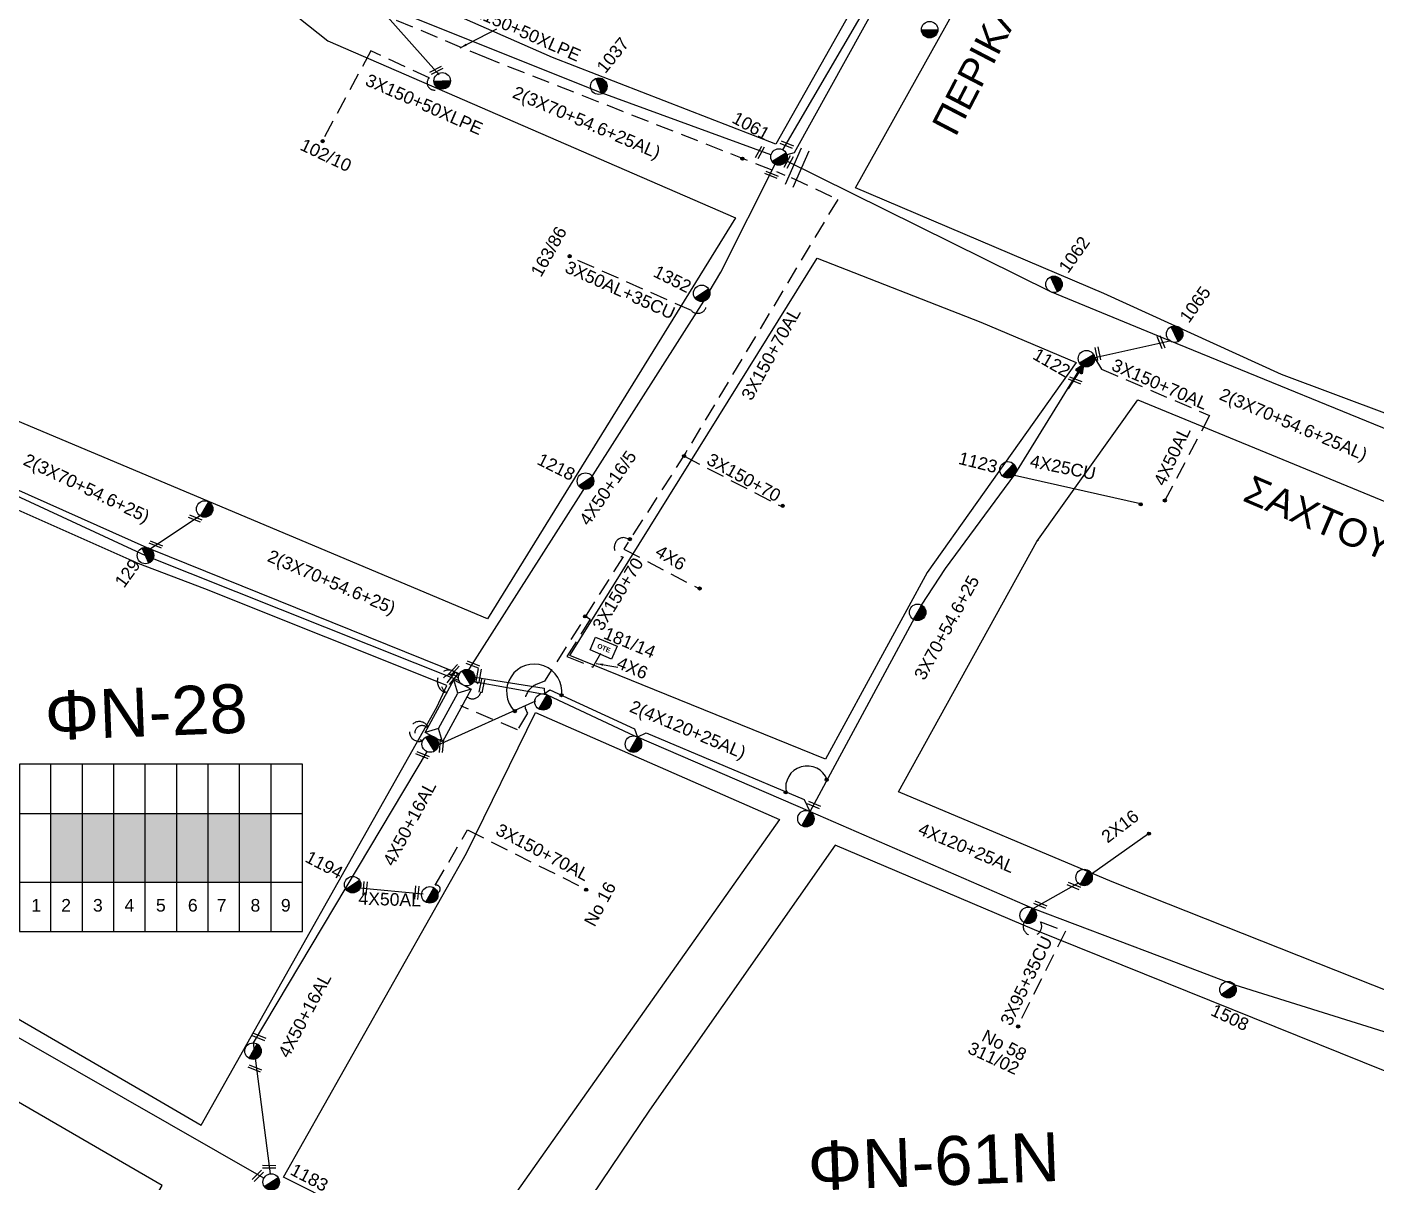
# Model space of a CAD drawing. Header units: millimetres. Extents: x 898 to 5598, y 789 to 3443.
# Drawn here: x 2228 to 2421, y 1277.8 to 1443 of the extents above; entities that cross this region are included whole.
import ezdxf
from ezdxf.enums import TextEntityAlignment as Align

# ---------------------------------------------------------------- set-up
doc = ezdxf.new("R2010")
doc.units = ezdxf.units.MM
doc.linetypes.add('DASHED', pattern=[19.05, 12.7, -6.35])
for name, color, linetype in [('Pillar OTE', 7, 'Continuous'), ('Άγνωστα', 7, 'Continuous'), ('Ασφαλειοκιβώτια Χ.Τ 9 αναχωρήσεων', 7, 'Continuous'), ('Γυμνά εναέρια ΧΤ (3Φ)   4x50CU', 7, 'Continuous'), ('Γυμνά εναέρια ΧΤ και ΦΟΠ (3Φ)   4x50+16AL', 7, 'Continuous'), ('Εναέρια παροχή ΧΤ 4x16', 7, 'SYN_LINE'), ('Επίτονοι', 7, 'Continuous'), ('Επιγραφές - Σχήματα', 7, 'Continuous'), ('Καλώδια Χ.Τ. 3Χ50+35', 7, 'DASHED'), ('Καλώδια ΧΤ   3x150+50AL', 7, 'DASHED'), ('Καλώδια ΧΤ   3x150+50AL XLPE', 7, 'DASHED'), ('Καλώδια ΧΤ   3x150+50CU', 7, 'DASHED'), ('Καλώδια ΧΤ   3x150+70AL', 7, 'DASHED'), ('Καλώδια ΧΤ   3x150AL+50CU', 7, 'DASHED'), ('Καλώδια ΧΤ   3x150AL+50XLPE', 7, 'DASHED'), ('Καλώδια ΧΤ   3x95+35 CU', 7, 'DASHED'), ('Καλώδια ΧΤ   4x25CU', 7, 'DASHED'), ('Καλώδια ΧΤ   4x6CU', 7, 'DASHED'), ('Μηχανική τομή', 7, 'Continuous'), ('Στύλος ΦΜ', 7, 'Continuous'), ('Στύλος ΦΜ @ 1', 7, 'Continuous'), ('Συνδέσεις', 7, 'Continuous'), ('Συνεστραμμένα ΧΤ   3x70+54.6+25 AL', 7, 'SYN_LINE'), ('Συνεστραμμένα ΧΤ   4x120+25 AL', 7, 'SYN_LINE'), ('Τομή', 7, 'Continuous'), ('Υποσταθμός εναέριος 2 στύλων', 7, 'Continuous'), ('Υποσταθμός πόλεως', 7, 'Continuous'), ('Υπόβαθρο ΔΕΗ', 7, 'Continuous'), ('Υπόγεια καλώδια Παροχών ΧΤ   4x50AL', 7, 'DASHED'), ('Υπόγεια καλώδια Παροχών ΧΤ   4x6', 7, 'DASHED')]:
    doc.layers.add(name, color=color, linetype=linetype)
doc.styles.add('arial', font='arial.ttf')
doc.styles.get("Standard").update_dxf_attribs({"font": 'arial.ttf'})
doc.linetypes.add('SYN_LINE', pattern='A,0.5,-0.0001,["/\\/\\/\\/",Standard,S=0.1,R=0,X=0,Y=-0.05],-0.25', length=0.7501)
doc.dimstyles.new('ISO-25', dxfattribs={"dimtxt": 2.5, "dimasz": 2.5, "dimexe": 1.25, "dimexo": 0.625, "dimtad": 1, "dimtxsty": 'Standard', "dimcen": 2.5, "dimadec": 0, "dimazin": 0, "dimtfac": 1, "dimtmove": 0, "dimatfit": 3, "dimfxl": 1, "dimarcsym": 0})

# ---------------------------------------------------------------- blocks, each defined once
blk = doc.blocks.new('ΥΠΑΡΧΩΝ ΤΣΙΜΕΝΤΕΝΙΟΣ ΣΤΥΛΟΣ')
at = {"layer": 'Στύλος ΦΜ'}
blk.add_hatch(color=7, dxfattribs=at).paths.add_polyline_path([(-1.29, -2.28, 0.574793), (2.62, 0, 0.268822), (1.3, 2.27)])
at = {"layer": 'Στύλος ΦΜ', "color": 7}
blk.add_line((-1.29, -2.28), (1.3, 2.27), dxfattribs=at)
blk.add_circle((0, 0), 2.62, dxfattribs=at)
at = {"layer": 'Στύλος ΦΜ', "flags": 4}
for tag, p in [('ΑΡΙΘΜΟΣ', (-4.68, 8.05)), ('ΤΥΠΟΣ', (-4.91, 3.03))]:
    blk.add_attdef(tag, p, '', height=4, dxfattribs=at)
blk = doc.blocks.new('ΑΣΦΑΛΕΙΟΚΙΒΩΤΙΟ ΥΠΟΣΤΑΘΜΟΥ 9 ΑΝΑΧΩΡΗΣΕΩΝ')
at = {"layer": 'Ασφαλειοκιβώτια Χ.Τ 9 αναχωρήσεων', "ltscale": 40}
for p, q in [((-23.8, 40.36), (24.02, 40.36)), ((-9.72, 40.36), (-9.72, -40.64)), ((9.94, 40.36), (9.94, -40.64)), ((-23.8, 31.36), (24.02, 31.36)), ((-23.8, 22.36), (24.02, 22.36)), ((-23.8, 13.36), (24.02, 13.36)), ((-23.8, 4.36), (24.02, 4.36)), ((-23.8, -4.64), (24.02, -4.64)), ((-23.8, -13.64), (24.02, -13.64)), ((-23.8, -22.64), (24.02, -22.64)), ((-23.8, -31.64), (24.02, -31.64))]:
    blk.add_line(p, q, dxfattribs=at)
at = {"layer": 'Ασφαλειοκιβώτια Χ.Τ 9 αναχωρήσεων'}
blk.add_lwpolyline([(-23.8, -40.64), (24.02, -40.64), (24.02, 40.36), (-23.8, 40.36)], close=True, dxfattribs=at)
for s, p in [('1', (-18.13, 36.98)), ('2', (-18.13, 28.42)), ('3', (-18.13, 19.34)), ('4', (-18.13, 10.32)), ('5', (-18.13, 1.31)), ('6', (-18.13, -7.83)), ('7', (-18.13, -16.07)), ('8', (-18.13, -25.75)), ('9', (-18.13, -34.45))]:
    blk.add_text(s, height=3.6, rotation=270, dxfattribs=at).set_placement(p)
at = {"layer": 'Ασφαλειοκιβώτια Χ.Τ 9 αναχωρήσεων', "ltscale": 40}
for tag, height, p in [('ΟΝΟΜΑ', 5, (-0.16, 44.31)), ('ΚΕΙΜΕΝΟ 1', 2, (17.06, 35.59)), ('ΚΕΙΜΕΝΟ 2', 2, (17.06, 26.88)), ('ΚΕΙΜΕΝΟ 3', 2, (17.06, 17.69)), ('ΚΕΙΜΕΝΟ 4', 2, (17.06, 8.71)), ('ΚΕΙΜΕΝΟ 5', 2, (17.06, -0.13)), ('ΚΕΙΜΕΝΟ 6', 2, (17.06, -9.05)), ('ΚΕΙΜΕΝΟ 7', 2, (17.06, -18.13)), ('ΚΕΙΜΕΝΟ 8', 2, (17.06, -26.85)), ('ΚΕΙΜΕΝΟ 9', 2, (17.06, -35.99)), ('ΣΧ', 2, (-0.1, -42.64))]:
    blk.add_attdef(tag, text='', height=height, dxfattribs=at).set_placement(p, align=Align.MIDDLE_CENTER)
blk = doc.blocks.new('ΜΗΧΑΝΙΚΗ ΤΟΜΗ')
at = {"layer": 'Μηχανική τομή', "ltscale": 40}
for p, q in [((-1.89, 0.78), (1.89, 0.78)), ((1.89, 0), (-1.89, 0))]:
    blk.add_line(p, q, dxfattribs=at)
blk = doc.blocks.new('ΤΟΜΗ')
at = {"layer": 'Τομή', "ltscale": 40}
for p, q in [((-5.68, 0), (5.68, 0)), ((5.68, -2.33), (-5.68, -2.33))]:
    blk.add_line(p, q, dxfattribs=at)
blk = doc.blocks.new('ΥΠΟΣΤΑΘΜΟΣ ΕΝΑΕΡΙΟΣ ΕΠΙ 2 ΣΤΥΛΩΝ')
at = {"layer": 'Υποσταθμός εναέριος 2 στύλων', "linetype": 'Continuous'}
for points in [[(-11.97, -2.11, 0.574793), (-8.45, -0.07, 0.268822), (-9.64, 1.98)], [(9.68, -2.15, 0.574793), (13.19, -0.1, 0.268822), (12.01, 1.95)]]:
    blk.add_hatch(color=256, dxfattribs=at).paths.add_polyline_path(points)
for p, q in [((-11.97, -2.11), (-9.64, 1.98)), ((9.68, -2.15), (12.01, 1.95))]:
    blk.add_line(p, q, dxfattribs=at)
for centre in [(-10.81, -0.07), (10.84, -0.1)]:
    blk.add_circle(centre, 2.36, dxfattribs=at)
at = {"layer": 'Υποσταθμός πόλεως', "linetype": 'Continuous', "ltscale": 40}
blk.add_lwpolyline([(-8.57, 2.82), (8.57, 2.82), (8.57, -2.82), (-8.57, -2.82)], close=True, dxfattribs=at)
for points in [[(-5.75, 0), (-8.57, 2.82)], [(-8.57, -2.82), (-5.75, 0)], [(-5.75, 0), (5.75, 0)], [(5.75, 0), (8.57, 2.82)], [(8.57, -2.82), (5.75, 0)]]:
    blk.add_lwpolyline(points, dxfattribs=at)
at = {"layer": 'Υποσταθμός εναέριος 2 στύλων', "ltscale": 40, "flags": 1}
for tag, p in [('ΜΕΤΑΣΧΗΜΑΤΙΣΜΟΣ', (14.09, 2.51)), ('ΙΣΧΥΣ', (14.07, -0.28)), ('ΑΡΙΘΜΟΣ', (14.19, -3))]:
    blk.add_attdef(tag, p, '', height=1.8, dxfattribs=at)
blk = doc.blocks.new('_ΣΥΝΔΕΣΗ')
at = {"layer": 'Συνδέσεις', "linetype": 'SYN_LINE', "ltscale": 40}
blk.add_hatch(color=256, dxfattribs=at).paths.add_polyline_path([(0.5, -0.01, 1), (-0.5, -0.01, 1)])
at = {"layer": 'Συνδέσεις'}
blk.add_circle((0, -0.01), 0.5, dxfattribs=at)
blk = doc.blocks.new('ΕΠΙΤΟΝΟΣ')
at = {"layer": 'Επίτονοι', "lineweight": 40, "ltscale": 40}
blk.add_hatch(color=256, dxfattribs=at).paths.add_polyline_path([(-1.13, 6.47), (0, 9.1), (1.13, 6.47)])
for p, q in [((-1.13, 6.47), (0, 9.1)), ((0, 9.1), (1.13, 6.47)), ((1.13, 6.47), (-1.13, 6.47)), ((-1.13, 6.47), (0, 6.47)), ((0, 6.47), (0, 0))]:
    blk.add_line(p, q, dxfattribs=at)
blk = doc.blocks.new('PILLAR ΟΤΕ')
at = {"layer": 'Pillar OTE', "ltscale": 40}
blk.add_lwpolyline([(-3.31, 2.02), (3.39, 2.02), (3.39, -1.99), (-3.31, -1.99)], close=True, dxfattribs=at)
at = {"layer": 'Pillar OTE', "insert": (-1.81, 0.71), "char_height": 1.3575, "width": 109.961, "attachment_point": 1}
blk.add_mtext('{\\fArial|b1|i0|c161|p34;OTE}', dxfattribs=at)

msp = doc.modelspace()

# ---------------------------------------------------------------- hatches: boundary and pattern name
at = {"layer": 'Ασφαλειοκιβώτια Χ.Τ 9 αναχωρήσεων', "ltscale": 40}
for color, points in [(30, [(2231.38, 1320.71), (2235.88, 1320.71), (2235.88, 1330.54), (2231.38, 1330.54)]), (2, [(2235.88, 1320.71), (2240.38, 1320.71), (2240.38, 1330.54), (2235.88, 1330.54)]), (1, [(2244.88, 1330.54), (2240.38, 1330.54), (2240.38, 1320.71), (2244.88, 1320.71)]), (151, [(2244.88, 1320.71), (2249.38, 1320.71), (2249.38, 1330.54), (2244.88, 1330.54)]), (133, [(2249.38, 1320.71), (2253.88, 1320.71), (2253.88, 1330.54), (2249.38, 1330.54)]), (6, [(2253.96, 1320.67), (2258.46, 1320.67), (2258.46, 1330.5), (2253.96, 1330.5)]), (27, [(2258.38, 1320.71), (2262.88, 1320.71), (2262.88, 1330.54), (2258.38, 1330.54)])]:
    msp.add_hatch(color=color, dxfattribs=at).paths.add_polyline_path(points)

# ---------------------------------------------------------------- linework, layer by layer
at = {"layer": 'Γυμνά εναέρια ΧΤ (3Φ)   4x50CU', "color": 151, "ltscale": 0.2}
msp.add_lwpolyline([(2275.55, 1319.92), (2284.62, 1319.04)], dxfattribs=at)
at = {"layer": 'Γυμνά εναέρια ΧΤ και ΦΟΠ (3Φ)   4x50+16AL', "color": 1}
msp.add_lwpolyline([(2324.66, 1403.63), (2327.22, 1407.94), (2335.01, 1423.38)], dxfattribs=at)
at = {"layer": 'Γυμνά εναέρια ΧΤ και ΦΟΠ (3Φ)   4x50+16AL', "color": 1, "linetype": 'Continuous', "ltscale": 0.2}
msp.add_lwpolyline([(2324.75, 1403.8), (2308.89, 1378.98), (2308.89, 1378.98), (2290.94, 1350.8)], dxfattribs=at)
at = {"layer": 'Γυμνά εναέρια ΧΤ και ΦΟΠ (3Φ)   4x50+16AL', "color": 151}
msp.add_lwpolyline([(2261.85, 1278.37), (2208.14, 1309.06), (2177.12, 1327.51), (2153.29, 1342.45), (2129.67, 1358.29)], dxfattribs=at)
at = {"layer": 'Γυμνά εναέρια ΧΤ και ΦΟΠ (3Φ)   4x50+16AL', "color": 151, "ltscale": 40}
msp.add_lwpolyline([(2285.19, 1339.45), (2260.3, 1297.73), (2262.75, 1278.99)], dxfattribs=at)
at = {"layer": 'Εναέρια παροχή ΧΤ 4x16', "color": 0, "linetype": 'Continuous', "ltscale": 0.2}
msp.add_arc((2300.53, 1347.94), 3.96, 352.5272, 224.2882, dxfattribs=at)
at = {"layer": 'Εναέρια παροχή ΧΤ 4x16', "color": 30, "linetype": 'DASHED', "ltscale": 0.2}
msp.add_arc((2288.58, 1349.05), 1.35, 32.8746, 248.1312, dxfattribs=at)
at = {"layer": 'Καλώδια Χ.Τ. 3Χ50+35', "color": 1, "linetype": 'DASHED', "ltscale": 0.2}
msp.add_lwpolyline([(2323.02, 1402.46), (2323.02, 1402.46, -0.349611), (2323.02, 1402.46), (2305.44, 1410.23)], format="xyb", dxfattribs=at)
msp.add_arc((2323.92, 1403.33), 1.26, 224.0567, 26.2366, dxfattribs=at)
at = {"layer": 'Καλώδια ΧΤ   3x150+50AL', "color": 133, "linetype": 'DASHED', "ltscale": 0.2}
msp.add_arc((2288.29, 1349.41), 1.63, 27.6021, 257.5966, dxfattribs=at)
at = {"layer": 'Καλώδια ΧΤ   3x150+50AL', "color": 2, "linetype": 'DASHED', "ltscale": 0.2}
msp.add_arc((2291.69, 1348.17), 1.23, 230.588, 80.7523, dxfattribs=at)
at = {"layer": 'Καλώδια ΧΤ   3x150+50AL', "color": 6, "linetype": 'DASHED', "ltscale": 0.2}
msp.add_arc((2284.09, 1342.26), 1.42, 28.1577, 297.3411, dxfattribs=at)
at = {"layer": 'Καλώδια ΧΤ   3x150+50AL XLPE', "color": 7, "linetype": 'Continuous', "ltscale": 0.2}
msp.add_arc((2339.57, 1334.27), 3.06, 20.3869, 192.4156, dxfattribs=at)
at = {"layer": 'Καλώδια ΧΤ   3x150+50CU', "color": 151, "linetype": 'DASHED', "ltscale": 0.2}
msp.add_arc((2284.49, 1342.06), 1.04, 42.1792, 276.8181, dxfattribs=at)
at = {"layer": 'Καλώδια ΧΤ   3x150+70AL', "color": 27, "ltscale": 0.2}
msp.add_lwpolyline([(2337.31, 1421.48), (2343.95, 1418.36), (2322.21, 1382.15), (2313.35, 1368.36)], dxfattribs=at)
at = {"layer": 'Καλώδια ΧΤ   3x150+70AL', "color": 6, "ltscale": 0.2}
msp.add_lwpolyline([(2380.72, 1395.65), (2381.68, 1394.1), (2397.16, 1387.45)], dxfattribs=at)
at = {"layer": 'Καλώδια ΧΤ   3x150+70AL', "color": 27, "linetype": 'DASHED', "ltscale": 0.2}
for points in [[(2321.91, 1381.68), (2335.86, 1374.47)], [(2298.14, 1342.52), (2290.02, 1345.93)]]:
    msp.add_lwpolyline(points, dxfattribs=at)
msp.add_lwpolyline([(2314.29, 1369.72), (2313.28, 1369.99, 0.924282), (2313.23, 1367.24), (2302, 1349.45), (2300.94, 1349.03, 0.467278), (2299.57, 1344.89), (2298.14, 1342.52)], format="xyb", dxfattribs=at)
at = {"layer": 'Καλώδια ΧΤ   3x150+70AL', "color": 151, "ltscale": 0.2}
msp.add_lwpolyline([(2286.72, 1319.16, 0.906242), (2286.37, 1320.28), (2286.37, 1320.28), (2290.98, 1328.19), (2307.81, 1319.75)], format="xyb", dxfattribs=at)
msp.add_lwpolyline([(2275.63, 1319.91), (2276.24, 1319.84)], dxfattribs=at)
at = {"layer": 'Καλώδια ΧΤ   3x150AL+50CU', "color": 27, "linetype": 'DASHED', "ltscale": 0.2}
msp.add_lwpolyline([(2307.88, 1358.75), (2308.51, 1358.34), (2305.21, 1352.99), (2308.91, 1351.48), (2310.07, 1353.47)], dxfattribs=at)
at = {"layer": 'Καλώδια ΧΤ   3x150AL+50XLPE', "color": 27, "linetype": 'DASHED', "ltscale": 0.2}
for p, q in [((2277.14, 1439.61), (2270.11, 1426.53)), ((2285.5, 1435.74), (2277.14, 1439.61))]:
    msp.add_line(p, q, dxfattribs=at)
at = {"layer": 'Καλώδια ΧΤ   3x150AL+50XLPE', "color": 7, "linetype": 'DASHED', "ltscale": 0.2}
msp.add_line((2286.21, 1435.41), (2286.19, 1435.42), dxfattribs=at)
at = {"layer": 'Καλώδια ΧΤ   3x150AL+50XLPE', "color": 27, "linetype": 'DASHED', "ltscale": 0.2}
msp.add_lwpolyline([(2334.59, 1422.54), (2293.71, 1438.59), (2277.52, 1445.35), (2274.82, 1446.67), (2270.8, 1449.87, -0.286688), (2270.49, 1450.74, -0.330196), (2272.32, 1452.33, -0.038771)], format="xyb", dxfattribs=at)
for points in [[(2335, 1422.42), (2335, 1422.42)], [(2335.19, 1422.36), (2336.4, 1421.81)]]:
    msp.add_lwpolyline(points, dxfattribs=at)
msp.add_arc((2286.24, 1435.03), 1.03, 136.249, 309.4329, dxfattribs=at)
at = {"layer": 'Καλώδια ΧΤ   3x95+35 CU', "color": 2, "linetype": 'DASHED', "ltscale": 0.2}
msp.add_lwpolyline([(2372.97, 1315.05), (2376.55, 1313.7), (2369.65, 1300.04)], dxfattribs=at)
msp.add_arc((2371.81, 1314.4), 1.33, 135.9425, 29.1997, dxfattribs=at)
at = {"layer": 'Καλώδια ΧΤ   4x25CU', "color": 6, "linetype": 'SYN_LINE', "ltscale": 20}
msp.add_lwpolyline([(2369.23, 1378.94), (2387.28, 1374.85)], dxfattribs=at)
at = {"layer": 'Καλώδια ΧΤ   4x6CU', "color": 27, "linetype": 'DASHED', "ltscale": 0.2}
msp.add_lwpolyline([(2313.35, 1368.36), (2323.92, 1362.79)], dxfattribs=at)
at = {"layer": 'Συνεστραμμένα ΧΤ   3x70+54.6+25 AL', "color": 30, "linetype": 'SYN_LINE', "ltscale": 20}
for p, q in [((2217.54, 1380.12), (2244.9, 1367.43)), ((2244.9, 1367.43), (2289.81, 1349.54))]:
    msp.add_line(p, q, dxfattribs=at)
at = {"layer": 'Συνεστραμμένα ΧΤ   3x70+54.6+25 AL', "color": 2, "linetype": 'SYN_LINE', "ltscale": 8}
for p, q in [((2380.24, 1321.92), (2388.44, 1327.67)), ((2371.82, 1316.9), (2378.5, 1320.67))]:
    msp.add_line(p, q, dxfattribs=at)
at = {"layer": 'Συνεστραμμένα ΧΤ   3x70+54.6+25 AL', "color": 1, "linetype": 'SYN_LINE', "ltscale": 20}
msp.add_lwpolyline([(2334.4, 1424.72), (2309.73, 1433.75), (2275.77, 1447.4), (2240.05, 1477.52), (2195.45, 1512.01), (2185.72, 1519.69), (2150.15, 1539.24)], dxfattribs=at)
at = {"layer": 'Συνεστραμμένα ΧΤ   3x70+54.6+25 AL', "color": 30, "linetype": 'SYN_LINE', "ltscale": 20}
for points in [[(2336.11, 1425.46), (2353.27, 1454.88), (2364.95, 1476.63)], [(2365.87, 1476.55), (2366.2, 1475.73), (2350.13, 1447.44), (2337.73, 1425.04), (2336.68, 1424.75)]]:
    msp.add_lwpolyline(points, dxfattribs=at)
at = {"layer": 'Συνεστραμμένα ΧΤ   3x70+54.6+25 AL', "color": 133, "linetype": 'SYN_LINE', "ltscale": 20}
msp.add_lwpolyline([(2150.67, 1431.15), (2168.88, 1414.2), (2191.72, 1392.12), (2192.84, 1391.77), (2216.94, 1381.13), (2218.69, 1380.35), (2245.09, 1368.59), (2245.59, 1368.38), (2289.87, 1350.5)], dxfattribs=at)
at = {"layer": 'Συνεστραμμένα ΧΤ   3x70+54.6+25 AL', "color": 6, "linetype": 'SYN_LINE', "ltscale": 20}
for points in [[(2429.77, 1382.49), (2391.49, 1398.13), (2374.44, 1405.13), (2336.58, 1423.87)], [(2339.99, 1330.81), (2339.99, 1330.81), (2355.96, 1360.33), (2359.38, 1365.59), (2369.28, 1379.01), (2379.46, 1395.47), (2391.49, 1398.13)]]:
    msp.add_lwpolyline(points, dxfattribs=at)
at = {"layer": 'Συνεστραμμένα ΧΤ   3x70+54.6+25 AL', "color": 7, "linetype": 'SYN_LINE', "ltscale": 8}
msp.add_lwpolyline([(2245.59, 1368.38), (2252.8, 1373.19)], dxfattribs=at)
at = {"layer": 'Συνεστραμμένα ΧΤ   4x120+25 AL', "color": 27, "linetype": 'SYN_LINE', "ltscale": 20}
msp.add_lwpolyline([(2276.79, 1447.62), (2286.92, 1436.19)], dxfattribs=at)
at = {"layer": 'Συνεστραμμένα ΧΤ   4x120+25 AL', "color": 2, "linetype": 'SYN_LINE', "ltscale": 8}
for points in [[(2291.63, 1349.46), (2302.26, 1347.54)], [(2292.03, 1350.04), (2301.97, 1348.46), (2301.99, 1347.6)]]:
    msp.add_lwpolyline(points, dxfattribs=at)
at = {"layer": 'Συνεστραμμένα ΧΤ   4x120+25 AL', "color": 6, "linetype": 'SYN_LINE', "ltscale": 15}
msp.add_lwpolyline([(2302.04, 1347.61), (2301.97, 1347.63), (2302.76, 1348.2), (2314.86, 1342.65), (2315.3, 1341.47), (2315.37, 1341.51), (2316.53, 1342.07), (2339.13, 1332.53), (2339.96, 1330.81)], dxfattribs=at)
at = {"layer": 'Συνεστραμμένα ΧΤ   4x120+25 AL', "color": 2, "linetype": 'SYN_LINE', "ltscale": 15}
msp.add_lwpolyline([(2302.32, 1347.53), (2302.38, 1347.52), (2314.86, 1341.65), (2315.18, 1341.53), (2339.99, 1330.81), (2371.8, 1316.98), (2389.99, 1310.15), (2389.99, 1310.15), (2400.77, 1306.02), (2448.11, 1291.18), (2479.39, 1279.31)], dxfattribs=at)
at = {"layer": 'Συνεστραμμένα ΧΤ   4x120+25 AL', "color": 6, "linetype": 'SYN_LINE', "ltscale": 11}
msp.add_lwpolyline([(2286.8, 1340.34), (2300.75, 1346.63)], dxfattribs=at)
at = {"layer": 'Υπόβαθρο ΔΕΗ'}
for points in [[(2195.09, 1399.89), (2195.09, 1399.89), (2167.36, 1424.94), (2135.65, 1455.88), (2114.9, 1476.12), (2091.45, 1498.77), (2092.7, 1505.21), (2127.82, 1525.55), (2136.12, 1530.53), (2149.23, 1537.7), (2166.45, 1522.8), (2207.11, 1490.96), (2240.75, 1465.08), (2270.99, 1441.06), (2329.33, 1415.71), (2293.85, 1358.36), (2194.66, 1400.07)], [(2346.49, 1420), (2368.19, 1458.92), (2375.6, 1472.04), (2422.77, 1451.08), (2457.04, 1436.68), (2442.62, 1407.01), (2430.79, 1384.59), (2407.47, 1393.33), (2382.02, 1404.92), (2346.49, 1420)], [(2252.87, 1285.94), (2286.59, 1345.73), (2288.01, 1348.83), (2253.4, 1362.68), (2243.86, 1366.29), (2203.89, 1384.01), (2191.25, 1389.55), (2149.86, 1428.46), (2119.32, 1396.69), (2128.72, 1360.98), (2207.9, 1312.03), (2244.84, 1290.62), (2252.87, 1285.94)], [(2372.46, 1369.42), (2372.7, 1369.68)], [(2290.37, 1265.61), (2264.66, 1278.51), (2290.85, 1324.87), (2300.71, 1344.99), (2335.62, 1329.68), (2290.37, 1265.61)], [(2223, 1235.92), (2247.29, 1277.31), (2178.31, 1317.28), (2148.66, 1336.33), (2138.42, 1318.34), (2169.25, 1287.1), (2204.22, 1253.44), (2222.79, 1235.56)], [(2502.36, 1187.11), (2514.11, 1210.5), (2531.37, 1247.82), (2493.9, 1263.92), (2459.06, 1278.34), (2453.54, 1281.08), (2372.11, 1313.88), (2343.58, 1325.99), (2317, 1288.1), (2298.96, 1261.29), (2350.27, 1234.88), (2426.33, 1211.15), (2502.36, 1187.11)]]:
    msp.add_lwpolyline(points, dxfattribs=at)
at = {"layer": 'Υπόβαθρο ΔΕΗ', "color": 0}
msp.add_lwpolyline([(2252.41, 1470.38), (2287.87, 1506.53), (2299.96, 1519.33, -0.327899), (2302.75, 1519.84), (2333.4, 1499.17), (2342.98, 1492.8), (2355.36, 1483.66), (2363.74, 1477.04), (2335.1, 1426.27), (2303.16, 1438.66), (2283.51, 1447.32), (2278.08, 1449.42), (2263.68, 1460.72), (2252.41, 1470.38), (2252.41, 1470.38)], format="xyb", dxfattribs=at)
at = {"layer": 'Υπόβαθρο ΔΕΗ'}
for points in [[(2305.7, 1353.29), (2340.99, 1409.96), (2364.43, 1400.8), (2378.06, 1395.05), (2356.74, 1365.01), (2342.22, 1338.29), (2305.61, 1353.14)], [(2557.1, 1319.92), (2543.43, 1279.66), (2535.54, 1258.21), (2494.84, 1275.04), (2461.3, 1288.66), (2423.3, 1304.89), (2383.2, 1320.78), (2352.63, 1333.64), (2372.46, 1369.42), (2386.88, 1389.7), (2437.54, 1368.86), (2437.54, 1368.86), (2500.75, 1344.38)]]:
    msp.add_lwpolyline(points, close=True, dxfattribs=at)
at = {"layer": 'Υπόγεια καλώδια Παροχών ΧΤ   4x50AL', "color": 6, "ltscale": 0.2}
msp.add_lwpolyline([(2397.16, 1387.45), (2390.77, 1375.29)], dxfattribs=at)

# ---------------------------------------------------------------- block references
at = {"layer": 'Pillar OTE', "xscale": 0.5, "yscale": 0.5, "zscale": 0.5, "rotation": 337.033886402377}
msp.add_blockref('PILLAR ΟΤΕ', (2310.43, 1354.2), dxfattribs=at)
at = {"layer": 'Ασφαλειοκιβώτια Χ.Τ 9 αναχωρήσεων', "xscale": 0.5, "yscale": 0.5, "zscale": 0.5, "rotation": 90}
msp.add_blockref('ΑΣΦΑΛΕΙΟΚΙΒΩΤΙΟ ΥΠΟΣΤΑΘΜΟΥ 9 ΑΝΑΧΩΡΗΣΕΩΝ', (2247.06, 1325.57), dxfattribs=at)
at = {"layer": 'Επίτονοι', "xscale": 0.4499999999998181, "yscale": 0.4499999999998181, "zscale": 0.4499999999998181, "rotation": 327.1096943094115}
msp.add_blockref('ΕΠΙΤΟΝΟΣ', (2376.86, 1391.25), dxfattribs=at)
at = {"layer": 'Μηχανική τομή'}
for p, xscale, yscale, zscale, rotation in [((2286.44, 1436.99), 0.4999999999999993, 0.4999999999999993, 0.4999999999999993, 207.2967231423409), ((2336.76, 1426.37), 0.4999999999999994, 0.4999999999999994, 0.4999999999999994, 158.0723474601361), ((2332.62, 1425.17), 0.4999999999999994, 0.4999999999999994, 0.4999999999999994, 241.5307616979935), ((2336.76, 1423.79), 0.4999999999999994, 0.4999999999999994, 0.4999999999999994, 241.5307616979935), ((2334.56, 1422.06), 0.4999999999999994, 0.4999999999999994, 0.4999999999999994, 158.0723474601361), ((2390.39, 1398.02), 0.4999999999999997, 0.4999999999999997, 0.4999999999999997, 111.8146687327161), ((2381.36, 1396.34), 0.4999999999999996, 0.4999999999999996, 0.4999999999999996, 101.606327411586), ((2378.01, 1392.65), 0.4999999999999994, 0.4999999999999994, 0.4999999999999994, 158.0723474601361), ((2252.07, 1372.9), 0.4999999999999994, 0.4999999999999994, 0.4999999999999994, 158.0723474601361), ((2246.46, 1369.19), 0.4999999999999994, 0.4999999999999994, 0.4999999999999994, 158.0723474601361), ((2289.17, 1350.9), 0.4999999999999993, 0.4999999999999993, 0.4999999999999993, 47.16022757785663), ((2291.83, 1352.01), 0.4999999999999994, 0.4999999999999994, 0.4999999999999994, 158.0723474601361), ((2292.37, 1350.33), 0.4999999999999994, 0.4999999999999994, 0.4999999999999994, 259.7033129374411), ((2288.65, 1349.96), 0.4999999999999993, 0.4999999999999993, 0.4999999999999993, 232.3143529233644), ((2292.84, 1348.81), 0.4999999999999994, 0.4999999999999994, 0.4999999999999994, 259.7033129374411), ((2287.45, 1340.19), 0.4999999999999994, 0.4999999999999994, 0.4999999999999994, 85.43435918043282), ((2284.61, 1339.06), 0.4999999999999994, 0.4999999999999994, 0.4999999999999994, 158.0723474601361), ((2340.63, 1331.93), 0.4999999999999994, 0.4999999999999994, 0.4999999999999994, 158.0723474601361), ((2276.53, 1319.81), 0.4999999999999994, 0.4999999999999994, 0.4999999999999994, 85.43435918043282), ((2377.79, 1320.34), 0.4999999999999994, 0.4999999999999994, 0.4999999999999994, 158.0723474601361), ((2283.92, 1319.19), 0.4999999999999994, 0.4999999999999994, 0.4999999999999994, 85.43435918043282), ((2373.01, 1317.67), 0.4999999999999994, 0.4999999999999994, 0.4999999999999994, 158.0723474601361), ((2261.24, 1298.75), 0.4999999999999994, 0.4999999999999994, 0.4999999999999994, 158.0723474601361), ((2260.64, 1294.24), 0.4999999999999994, 0.4999999999999994, 0.4999999999999994, 158.0723474601361), ((2262.61, 1280.2), 0.4999999999999993, 0.4999999999999993, 0.4999999999999993, 179.3531242221269), ((2260.85, 1278.84), 0.4999999999999996, 0.4999999999999996, 0.4999999999999996, 225.2088573052212)]:
    msp.add_blockref('ΜΗΧΑΝΙΚΗ ΤΟΜΗ', p, dxfattribs=dict(at, xscale=xscale, yscale=yscale, zscale=zscale, rotation=rotation))
at = {"layer": 'Στύλος ΦΜ @ 1', "ltscale": 40, "xscale": 0.4499999999998181, "yscale": 0.4499999999998181, "zscale": 0.4499999999998181, "rotation": 301.3863738544023}
for p in [(2357.1, 1442.65), (2287.36, 1435.32)]:
    msp.add_blockref('ΥΠΑΡΧΩΝ ΤΣΙΜΕΝΤΕΝΙΟΣ ΣΤΥΛΟΣ', p, dxfattribs=at)
at = {"layer": 'Στύλος ΦΜ @ 1', "ltscale": 40}
ref = msp.add_blockref('ΥΠΑΡΧΩΝ ΤΣΙΜΕΝΤΕΝΙΟΣ ΣΤΥΛΟΣ', (2309.77, 1434.55), dxfattribs=dict(at, xscale=0.4499999999998181, yscale=0.4499999999998181, zscale=0.4499999999998181, rotation=50.88353260286397))
ref.add_attrib('ΤΥΠΟΣ', '1037', (2310.69, 1436.25), dxfattribs={"layer": 'Στύλος ΦΜ', "height": 1.8, "rotation": 50.8835, "flags": 4})
ref = msp.add_blockref('ΥΠΑΡΧΩΝ ΤΣΙΜΕΝΤΕΝΙΟΣ ΣΤΥΛΟΣ', (2335.54, 1424.43), dxfattribs=dict(at, xscale=0.449999999999818, yscale=0.449999999999818, zscale=0.449999999999818, rotation=331.3323366913241))
ref.add_attrib('ΤΥΠΟΣ', '1061', (2328.67, 1429.44), dxfattribs={"layer": 'Στύλος ΦΜ', "height": 1.8, "rotation": 331.3323, "flags": 4})
ref = msp.add_blockref('ΥΠΑΡΧΩΝ ΤΣΙΜΕΝΤΕΝΙΟΣ ΣΤΥΛΟΣ', (2374.89, 1406.22), dxfattribs=dict(at, xscale=0.449999999999818, yscale=0.449999999999818, zscale=0.449999999999818, rotation=54.61766917357565))
ref.add_attrib('ΤΥΠΟΣ', '1062', (2376.91, 1407.68), dxfattribs={"layer": 'Στύλος ΦΜ', "height": 1.8, "rotation": 54.6177, "flags": 4})
ref = msp.add_blockref('ΥΠΑΡΧΩΝ ΤΣΙΜΕΝΤΕΝΙΟΣ ΣΤΥΛΟΣ', (2324.49, 1404.92), dxfattribs=dict(at, xscale=0.449999999999818, yscale=0.449999999999818, zscale=0.449999999999818, rotation=333.4215524503115))
ref.add_attrib('ΤΥΠΟΣ', '1352', (2317.41, 1407.42), dxfattribs={"layer": 'Στύλος ΦΜ', "height": 1.8, "rotation": 333.4216, "flags": 4})
ref = msp.add_blockref('ΥΠΑΡΧΩΝ ΤΣΙΜΕΝΤΕΝΙΟΣ ΣΤΥΛΟΣ', (2392.17, 1399.09), dxfattribs=dict(at, xscale=0.449999999999818, yscale=0.449999999999818, zscale=0.449999999999818, rotation=54.61766917357565))
ref.add_attrib('ΤΥΠΟΣ', '1065', (2394.19, 1400.55), dxfattribs={"layer": 'Στύλος ΦΜ', "height": 1.8, "rotation": 54.6177, "flags": 4})
ref = msp.add_blockref('ΥΠΑΡΧΩΝ ΤΣΙΜΕΝΤΕΝΙΟΣ ΣΤΥΛΟΣ', (2379.54, 1395.59), dxfattribs=dict(at, xscale=0.449999999999818, yscale=0.449999999999818, zscale=0.449999999999818, rotation=329.9841657299671))
ref.add_attrib('ΤΥΠΟΣ', '1122', (2371.7, 1395.64), dxfattribs={"layer": 'Στύλος ΦΜ', "height": 1.8, "rotation": 329.9842, "flags": 4})
ref = msp.add_blockref('ΥΠΑΡΧΩΝ ΤΣΙΜΕΝΤΕΝΙΟΣ ΣΤΥΛΟΣ', (2368.31, 1379.68), dxfattribs=dict(at, xscale=0.4499999999998181, yscale=0.4499999999998181, zscale=0.4499999999998181, rotation=345.9913487971576))
ref.add_attrib('ΤΥΠΟΣ', '1123', (2361.11, 1380.56), dxfattribs={"layer": 'Στύλος ΦΜ', "height": 1.8, "rotation": 345.9913, "flags": 4})
ref = msp.add_blockref('ΥΠΑΡΧΩΝ ΤΣΙΜΕΝΤΕΝΙΟΣ ΣΤΥΛΟΣ', (2307.86, 1378.07), dxfattribs=dict(at, xscale=0.449999999999818, yscale=0.449999999999818, zscale=0.449999999999818, rotation=333.4215524503115))
ref.add_attrib('ΤΥΠΟΣ', '1218', (2300.78, 1380.56), dxfattribs={"layer": 'Στύλος ΦΜ', "height": 1.8, "rotation": 333.4216, "flags": 4})
at = {"layer": 'Στύλος ΦΜ @ 1', "ltscale": 40, "xscale": 0.4499999999998181, "yscale": 0.4499999999998181, "zscale": 0.4499999999998181}
for p in [(2253.37, 1374.08), (2355.38, 1359.3), (2301.79, 1346.5), (2314.72, 1340.45), (2339.4, 1329.79), (2379.2, 1321.38), (2285.58, 1318.89), (2371.21, 1315.96), (2260.3, 1296.55)]:
    msp.add_blockref('ΥΠΑΡΧΩΝ ΤΣΙΜΕΝΤΕΝΙΟΣ ΣΤΥΛΟΣ', p, dxfattribs=at)
at = {"layer": 'Στύλος ΦΜ @ 1', "ltscale": 40}
ref = msp.add_blockref('ΥΠΑΡΧΩΝ ΤΣΙΜΕΝΤΕΝΙΟΣ ΣΤΥΛΟΣ', (2244.9, 1367.43), dxfattribs=dict(at, xscale=0.449999999999818, yscale=0.449999999999818, zscale=0.449999999999818, rotation=54.26101916697279))
ref.add_attrib('ΤΥΠΟΣ', '129', (2241.84, 1362.68), dxfattribs={"layer": 'Στύλος ΦΜ', "height": 1.8, "rotation": 54.261, "flags": 4})
ref = msp.add_blockref('ΥΠΑΡΧΩΝ ΤΣΙΜΕΝΤΕΝΙΟΣ ΣΤΥΛΟΣ', (2274.55, 1320.36), dxfattribs=dict(at, xscale=0.449999999999818, yscale=0.449999999999818, zscale=0.449999999999818, rotation=332.232587149365))
ref.add_attrib('ΤΥΠΟΣ', '1194', (2267.6, 1323.71), dxfattribs={"layer": 'Στύλος ΦΜ', "height": 1.8, "rotation": 332.2326, "flags": 4})
ref = msp.add_blockref('ΥΠΑΡΧΩΝ ΤΣΙΜΕΝΤΕΝΙΟΣ ΣΤΥΛΟΣ', (2399.8, 1305.34), dxfattribs=dict(at, xscale=0.4499999999998181, yscale=0.4499999999998181, zscale=0.4499999999998181, rotation=334.8032049429992))
ref.add_attrib('ΤΥΠΟΣ', '1508', (2397.16, 1301.75), dxfattribs={"layer": 'Στύλος ΦΜ', "height": 1.8, "rotation": 334.8032, "flags": 4})
ref = msp.add_blockref('ΥΠΑΡΧΩΝ ΤΣΙΜΕΝΤΕΝΙΟΣ ΣΤΥΛΟΣ', (2262.9, 1277.82), dxfattribs=dict(at, xscale=0.4499999999998181, yscale=0.4499999999998181, zscale=0.4499999999998181, rotation=332.3110781654323))
ref.add_attrib('ΤΥΠΟΣ', '1183', (2265.47, 1278.98), dxfattribs={"layer": 'Στύλος ΦΜ', "height": 1.8, "rotation": 332.3111, "flags": 4})
at = {"layer": 'Συνδέσεις', "xscale": 0.4499999999999886, "yscale": 0.4499999999999886, "zscale": 0.4499999999999886}
for p in [(2270.27, 1426.7), (2330.31, 1424.2), (2305.59, 1410.24), (2321.97, 1381.67), (2336.08, 1374.54), (2387.3, 1374.75), (2390.76, 1375.31), (2314.2, 1369.78), (2324.19, 1362.71), (2307.82, 1358.73), (2304.43, 1347.46), (2297.76, 1345.18), (2336.51, 1333.56), (2342.37, 1335.36), (2388.48, 1327.65), (2307.96, 1319.64), (2369.77, 1300.08)]:
    msp.add_blockref('_ΣΥΝΔΕΣΗ', p, dxfattribs=at)
at = {"layer": 'Τομή', "xscale": 0.5, "yscale": 0.5, "zscale": 0.5, "rotation": 246.2310675850567}
msp.add_blockref('ΤΟΜΗ', (2338.68, 1422.67), dxfattribs=at)
at = {"layer": 'Υποσταθμός εναέριος 2 στύλων', "xscale": 0.5, "yscale": 0.5, "zscale": 0.5, "rotation": 61.31493132395275}
msp.add_blockref('ΥΠΟΣΤΑΘΜΟΣ ΕΝΑΕΡΙΟΣ ΕΠΙ 2 ΣΤΥΛΩΝ', (2288.21, 1345.22), dxfattribs=at)

# ---------------------------------------------------------------- texts
at = {"ltscale": 40, "width": 94.4586, "attachment_point": 1, "style": 'arial'}
for s, insert, char_height, rotation in [('ΠEPIKΛEOYΣ', (2357.27, 1429.03), 4, 62.51), ('ΣAXTOYPH', (2403.28, 1379.02), 4, 336.9196), ('ΦN-28', (2230.36, 1348.01), 7, 2.1857), ('ΦN-61N', (2339.53, 1283.61), 7, 2.1857)]:
    msp.add_mtext(s, dxfattribs=dict(at, insert=insert, char_height=char_height, rotation=rotation))
at = {"layer": 'Άγνωστα', "ltscale": 40, "char_height": 1.8, "attachment_point": 1, "style": 'arial'}
for s, insert, width, rotation in [('3X150+50XLPE', (2290.94, 1446.91), 31.6072, 336.254), ('3X150+50XLPE', (2276.93, 1436.41), 31.6072, 336.254), ('2(3X70+54.6+25AL)', (2297.97, 1434.64), 31.6072, 336.9642), ('102/10', (2267.65, 1427.15), 7.1535, 334.6104), ('163/86', (2299.92, 1408.01), 31.6072, 60.6304), ('3X50AL+35CU', (2305.51, 1409.66), 31.6072, 335.9562), ('2(3X70+54.6+25AL)', (2399.1, 1391.46), 31.6072, 336.9642), ('4X50+16/5', (2306.83, 1372.58), 31.6072, 55.3325), ('2(3X70+54.6+25)', (2228.05, 1382.1), 31.6072, 334.5007), ('3X150+70', (2325.92, 1382.18), 31.6072, 331.077), ('2(3X70+54.6+25)', (2262.91, 1368.33), 31.6072, 336.8132), ('3X150+70', (2308.73, 1357.46), 31.6072, 58.821), ('3X70+54.6+25', (2354.77, 1350.32), 31.6072, 61.2296), ('2(4X120+25AL)', (2314.72, 1346.8), 31.6072, 337.2348), ('2X16', (2381.46, 1327.64), 31.6072, 37.3703), ('4X120+25AL', (2356, 1329.29), 31.6072, 337.2348), ('No 58', (2365.2, 1299.71), 7.0677, 333.1243), ('311/02', (2363.16, 1297.97), 7.0677, 335.1027)]:
    msp.add_mtext(s, dxfattribs=dict(at, insert=insert, width=width, rotation=rotation))
at = {"layer": 'Γυμνά εναέρια ΧΤ και ΦΟΠ (3Φ)   4x50+16AL', "ltscale": 40, "char_height": 1.8, "width": 31.6072, "attachment_point": 1, "rotation": 62.0011, "style": 'arial'}
for s, insert in [('4X50+16AL', (2278.78, 1323.7)), ('Νο 16', (2307.57, 1315.05)), ('4X50+16AL', (2263.78, 1296.26))]:
    msp.add_mtext(s, dxfattribs=dict(at, insert=insert))
at = {"layer": 'Καλώδια ΧΤ   3x150+70AL', "ltscale": 0.2, "char_height": 1.8, "width": 31.6072, "attachment_point": 1, "style": 'arial'}
for insert, rotation in [((2330.05, 1390.34), 60.8489), ((2383.69, 1395.66), 336.6972), ((2295.7, 1329.2), 332.2579)]:
    msp.add_mtext('3X150+70AL', dxfattribs=dict(at, insert=insert, rotation=rotation))
at = {"layer": 'Καλώδια ΧΤ   3x95+35 CU', "ltscale": 0.2, "insert": (2367.12, 1300.82), "char_height": 1.8, "width": 31.6072, "attachment_point": 1, "rotation": 64.1085, "style": 'arial'}
msp.add_mtext('3X95+35CU', dxfattribs=at)
at = {"layer": 'Καλώδια ΧΤ   4x25CU', "ltscale": 0.2, "insert": (2371.7, 1381.87), "char_height": 1.8, "width": 31.6072, "attachment_point": 1, "rotation": 348.6195, "style": 'arial'}
msp.add_mtext('4X25CU', dxfattribs=at)
at = {"layer": 'Υπόγεια καλώδια Παροχών ΧΤ   4x50AL', "ltscale": 0.2, "char_height": 1.8, "width": 31.6072, "attachment_point": 1, "style": 'arial'}
for insert, rotation in [((2389.07, 1378), 64.7969), ((2275.41, 1319.3), 358.2391)]:
    msp.add_mtext('4X50AL', dxfattribs=dict(at, insert=insert, rotation=rotation))
at = {"layer": 'Υπόγεια καλώδια Παροχών ΧΤ   4x6', "ltscale": 0.2, "char_height": 1.8, "width": 31.6072, "attachment_point": 1, "style": 'arial'}
for s, insert, rotation in [('4X6', (2318.61, 1369.05), 329.0582), ('181/14', (2310.99, 1357.28), 337.456), ('4X6', (2312.86, 1353.06), 337.456)]:
    msp.add_mtext(s, dxfattribs=dict(at, insert=insert, rotation=rotation))

# ---------------------------------------------------------------- leaders
at = {"layer": 'Επιγραφές - Σχήματα', "ltscale": 40}
for points in [[(2289.93, 1440.03), (2295.18, 1442.77)], [(2309.39, 1351.98), (2312.5, 1351.47)]]:
    msp.add_leader(points, dimstyle='ISO-25', override={"dimasz": 1, "dimtad": 0}, dxfattribs=at)

doc.saveas('drawing.dxf')
